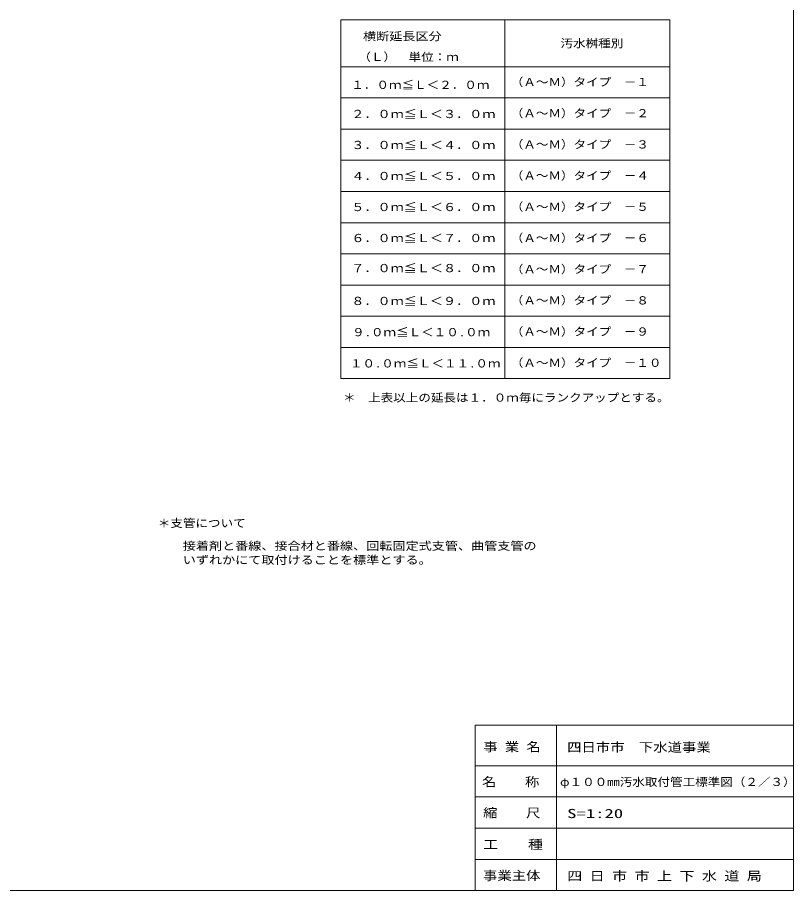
# Model space of a CAD drawing. Units: millimetres on the paper. Extents: x -390 to 406, y -282 to 282.
# Drawn here: x 156.8 to 405.5, y -282 to -2.1 of the extents above; entities that cross this region are included whole.
import ezdxf
from ezdxf.enums import TextEntityAlignment as Align

# ---------------------------------------------------------------- set-up
doc = ezdxf.new("R2010")
doc.units = ezdxf.units.MM
doc.layers.add('0-1__0-1__0-1_0', color=7, linetype='Continuous')
doc.layers.add('1-4__0-1__0-1_', color=7, linetype='Continuous')
for name, color, linetype, lineweight in [('0-2__0-2__0-2_LAYER001', 7, 'Continuous', 18), ('0-6__0-6_レイヤ3', 7, 'Continuous', 18), ('1-1__0-1_レイヤ1', 7, 'Continuous', 18), ('1-3__0-1__1-0_陣へようこそ', 7, 'Continuous', 18)]:
    doc.layers.add(name, color=color, linetype=linetype, lineweight=lineweight)
doc.styles.add('ＭＳ ゴシック', font='')
doc.styles.get('ＭＳ ゴシック').set_extended_font_data('MS Gothic')

msp = doc.modelspace()

# ---------------------------------------------------------------- linework, layer by layer
at = {"layer": '0-2__0-2__0-2_LAYER001'}
msp.add_lwpolyline([(-390.5, 282), (-390.5, -282), (405.5, -282), (405.5, 282)], close=True, dxfattribs=at)
at = {"layer": '1-1__0-1_レイヤ1'}
for p, q in [((365.872, -2.884), (260.392, -2.884)), ((313.007, -2.884), (313.007, -117.884)), ((365.872, -2.884), (365.872, -117.884)), ((365.872, -22.494), (365.872, -2.884)), ((365.872, -17.884), (260.392, -17.884)), ((365.872, -27.884), (260.392, -27.884)), ((365.872, -37.884), (260.392, -37.884)), ((365.872, -47.884), (260.392, -47.884)), ((365.872, -57.884), (260.392, -57.884)), ((365.872, -67.884), (260.392, -67.884)), ((365.872, -77.884), (260.392, -77.884)), ((365.872, -87.884), (260.392, -87.884)), ((365.872, -97.884), (260.392, -97.884)), ((260.392, -107.884), (365.872, -107.884)), ((260.392, -117.884), (365.872, -117.884))]:
    msp.add_line(p, q, dxfattribs=at)
msp.add_lwpolyline([(260.392, -97.884), (260.392, -2.884), (260.392, -117.884)], dxfattribs=at)
at = {"layer": '1-3__0-1__1-0_陣へようこそ'}
for p, q in [((303.5, -229), (405.5, -229)), ((303.5, -282), (303.5, -229)), ((329.5, -229), (329.5, -252)), ((405.5, -282), (405.5, -229)), ((303.5, -242), (405.5, -242)), ((303.5, -252), (405.5, -252)), ((329.5, -252), (329.5, -282)), ((303.5, -262), (405.5, -262)), ((303.5, -272), (405.5, -272)), ((303.5, -282), (405.5, -282))]:
    msp.add_line(p, q, dxfattribs=at)

# ---------------------------------------------------------------- texts
at = {"layer": '0-1__0-1__0-1_0', "style": 'ＭＳ ゴシック'}
for s, width, p in [('横断延長区分', 1.2, (267.532, -10.2)), ('汚水桝種別', 1.15, (330.816, -12.468)), ('（Ｌ）\u3000単位：ｍ', 1.15, (266.029, -16.82)), ('＊\u3000上表以上の延長は１．０ｍ毎にランクアップとする。', 1.15, (261.11, -126.049)), ('＊支管について', 1.15, (201.747, -166.286))]:
    msp.add_text(s, height=2.566, dxfattribs=dict(at, width=width)).set_placement(p, align=Align.BOTTOM_LEFT)
at = {"layer": '0-6__0-6_レイヤ3', "color": 1, "style": 'ＭＳ ゴシック', "width": 1.2}
for s, p in [('接着剤と番線、接合材と番線、回転固定式支管、曲管支管の', (209.755, -173.577)), ('いずれかにて取付けることを標準とする。', (209.755, -178.092))]:
    msp.add_text(s, height=2.566, dxfattribs=at).set_placement(p, align=Align.BOTTOM_LEFT)
at = {"layer": '1-1__0-1_レイヤ1', "style": 'ＭＳ ゴシック', "width": 1.15}
msp.add_text('φ１００mm汚水取付管工標準図（２／３）', height=2.566, dxfattribs=at).set_placement((330.67, -249.262), align=Align.BOTTOM_LEFT)
at = {"layer": '1-3__0-1__1-0_陣へようこそ', "style": 'ＭＳ ゴシック'}
for s, width, p in [('事 業 名', 1.15, (306.079, -238.252)), ('事 業 名', 1.15, (306.079, -238.252)), ('四日市市\u3000下水道事業', 1.15, (332.94, -238.391)), ('四日市市\u3000下水道事業', 1.15, (332.94, -238.391)), ('名    称', 1.15, (305.648, -249.516)), ('縮    尺', 1.15, (306.022, -259.443)), ('S=1:20', 1.5, (332.94, -259.648)), ('工    種', 1.2, (306.022, -269.572)), ('事業主体', 1.15, (306, -279.551)), ('四 日 市 市 上 下 水 道 局', 1.2, (332.979, -279.678))]:
    msp.add_text(s, height=2.933, dxfattribs=dict(at, width=width)).set_placement(p, align=Align.BOTTOM_LEFT)
at = {"layer": '1-4__0-1__0-1_', "style": 'ＭＳ ゴシック'}
for s, width, p in [('１．０ｍ≦Ｌ＜２．０ｍ', 1.15, (263.782, -25.778)), ('（Ａ～Ｍ）タイプ\u3000－１', 1.15, (314.877, -24.876)), ('２．０ｍ≦Ｌ＜３．０ｍ', 1.2, (263.782, -35.117)), ('（Ａ～Ｍ）タイプ\u3000－２', 1.15, (314.877, -34.876)), ('３．０ｍ≦Ｌ＜４．０ｍ', 1.2, (263.782, -45.058)), ('（Ａ～Ｍ）タイプ\u3000－３', 1.15, (314.877, -44.876)), ('４．０ｍ≦Ｌ＜５．０ｍ', 1.2, (263.782, -54.999)), ('（Ａ～Ｍ）タイプ\u3000－４', 1.15, (314.877, -54.876)), ('５．０ｍ≦Ｌ＜６．０ｍ', 1.2, (263.782, -64.94)), ('（Ａ～Ｍ）タイプ\u3000－５', 1.15, (314.877, -64.876)), ('６．０ｍ≦Ｌ＜７．０ｍ', 1.2, (263.782, -74.882)), ('（Ａ～Ｍ）タイプ\u3000－６', 1.15, (314.877, -74.876)), ('７．０ｍ≦Ｌ＜８．０ｍ', 1.2, (263.782, -84.522)), ('（Ａ～Ｍ）タイプ\u3000－７', 1.15, (314.877, -84.876)), ('８．０ｍ≦Ｌ＜９．０ｍ', 1.2, (263.782, -95.065)), ('（Ａ～Ｍ）タイプ\u3000－８', 1.15, (314.877, -94.876)), ('９.０ｍ≦Ｌ＜１０.０ｍ', 1.15, (264.042, -105.065)), ('（Ａ～Ｍ）タイプ\u3000－９', 1.15, (314.877, -104.876)), ('１０.０ｍ≦Ｌ＜１１.０ｍ', 1.15, (263.31, -115.079)), ('（Ａ～Ｍ）タイプ\u3000－１０', 1.15, (314.877, -114.876))]:
    msp.add_text(s, height=2.566, dxfattribs=dict(at, width=width)).set_placement(p, align=Align.BOTTOM_LEFT)

doc.saveas('drawing.dxf')
